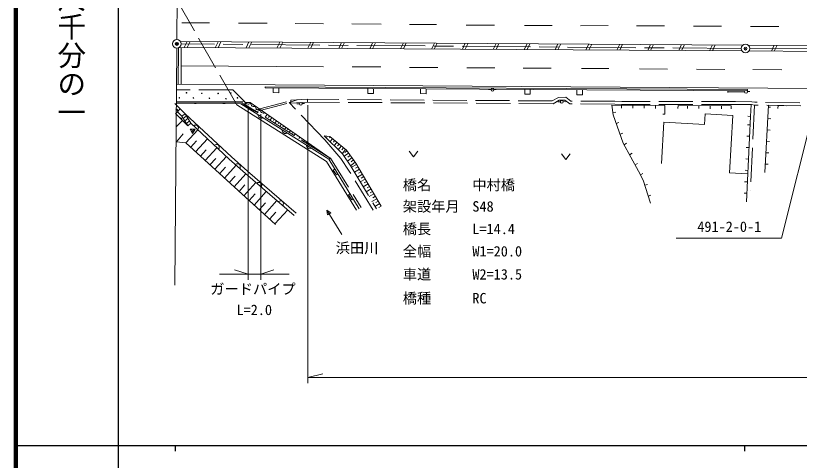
# Model space of a CAD drawing. Units: millimetres, scale not verified. Extents: x 40000 to 680007, y 20000 to 380004.
# Drawn here: x 40000 to 177622, y 202411 to 280434 of the extents above; entities that cross this region are included whole.
import ezdxf
from ezdxf.enums import TextEntityAlignment as Align

# ---------------------------------------------------------------- set-up
doc = ezdxf.new("R2010")
doc.units = ezdxf.units.MM
doc.header["$LTSCALE"] = 1000.01
doc.header["$PDMODE"] = 32
doc.header["$PDSIZE"] = 500
doc.linetypes.add('CHAIN', pattern=[18.5, 12, -1.5, 3.5, -1.5])
doc.linetypes.add('DASHED', pattern=[7.5, 6, -1.5])
for name, color, linetype, lineweight in [('M-BGD', 7, 'Continuous', 13), ('M-BMK', 2, 'CHAIN', 13), ('M-BMK-SRVR', 3, 'Continuous', 13), ('M-STR-HTXT', 7, 'Continuous', 13), ('M-TTL', 2, 'Continuous', 140), ('M-TTL-BAND', 7, 'Continuous', 25), ('名称未設定-7', 9, 'Continuous', 13)]:
    doc.layers.add(name, color=color, linetype=linetype, lineweight=lineweight)
doc.layers.add('M-OTRS', color=6, linetype='Continuous')
doc.styles.add('@ＭＳ ゴシック', font='')
doc.styles.add('ＭＳ ゴシック', font='')
doc.styles.get('@ＭＳ ゴシック').set_extended_font_data('@MS Gothic')
doc.styles.get('ＭＳ ゴシック').set_extended_font_data('MS Gothic')

# ---------------------------------------------------------------- blocks, each defined once
blk = doc.blocks.new('ﾌﾟﾛｯﾄﾏｰｸ-03')
at = {"color": 3, "linetype": 'Continuous', "lineweight": 13}
blk.add_circle((0, 0), 0.5, dxfattribs=at)
at = {"color": 3}
blk.add_point((0, 0), dxfattribs=at)
blk = doc.blocks.new('ﾌﾟﾛｯﾄﾏｰｸ-02')
at = {"color": 7, "linetype": 'Continuous', "lineweight": 13}
blk.add_circle((0, 0), 0.5, dxfattribs=at)

msp = doc.modelspace()

# ---------------------------------------------------------------- linework, layer by layer
at = {"layer": 'M-BGD', "linetype": 'DASHED'}
for p, q in [((78829, 264765), (68360, 283058)), ((78153, 267394), (68233, 267396)), ((78153, 267394), (80182, 265382)), ((165062, 267095), (165055, 266972)), ((165062, 267095), (165068, 267220)), ((88012, 265227), (89420, 265653)), ((91224, 265765), (88333, 265586)), ((134245, 265474), (91224, 265765)), ((135304, 266083), (134245, 265474)), ((136589, 266107), (135304, 266083)), ((137468, 265460), (136589, 266107)), ((95251, 255414), (80081, 264969)), ((81755, 263803), (88336, 265490)), ((81830, 263512), (88345, 265182)), ((94305, 258622), (88012, 265227)), ((91238, 265265), (88347, 265086)), ((134377, 264973), (91238, 265265)), ((135442, 265585), (134377, 264973)), ((136429, 265604), (135442, 265585)), ((137303, 264961), (136429, 265604)), ((145220, 264929), (137303, 264961)), ((145233, 265429), (137468, 265460)), ((146417, 264871), (145220, 264929)), ((146430, 265371), (145233, 265429)), ((166421, 264853), (146417, 264871)), ((166423, 265353), (146430, 265371)), ((169262, 265330), (166423, 265353)), ((169767, 264753), (169028, 249771)), ((169170, 264831), (169074, 262768)), ((169807, 265253), (169262, 265330)), ((185394, 264489), (169767, 264753)), ((185203, 264993), (169807, 265253)), ((84176, 263118), (83824, 262612)), ((84586, 262832), (84417, 262589)), ((84997, 262547), (84671, 262079)), ((85407, 262261), (85251, 262036)), ((85818, 261976), (85518, 261545)), ((86228, 261690), (86085, 261484)), ((86639, 261405), (86365, 261011)), ((87049, 261119), (86919, 260932)), ((87459, 260834), (87212, 260478)), ((87870, 260548), (87753, 260380)), ((88280, 260262), (88059, 259944)), ((88691, 259977), (88587, 259827)), ((89101, 259691), (88906, 259411)), ((89512, 259406), (89421, 259275)), ((89922, 259120), (89753, 258877)), ((90333, 258835), (90255, 258723)), ((94188, 259346), (97372, 256208)), ((90743, 258549), (90600, 258344)), ((91154, 258264), (91089, 258170)), ((91564, 257978), (91447, 257810)), ((91975, 257693), (91923, 257618)), ((92385, 257407), (92294, 257276)), ((97111, 255398), (94305, 258622)), ((92796, 257122), (92757, 257066)), ((93206, 256836), (93141, 256743)), ((93616, 256551), (93591, 256513)), ((94027, 256265), (93988, 256209)), ((94437, 255980), (94424, 255961)), ((97372, 256208), (98875, 254007)), ((94848, 255694), (94835, 255676)), ((95307, 255449), (100678, 246776)), ((98595, 253140), (97111, 255398)), ((98875, 254007), (103349, 246526)), ((102783, 246325), (98595, 253140))]:
    msp.add_line(p, q, dxfattribs=at)
at = {"layer": 'M-BGD'}
for p, q in [((74063, 279176), (69198, 279157)), ((84156, 279099), (79131, 279113)), ((94061, 279024), (89057, 279057)), ((104161, 278943), (99063, 278983)), ((113895, 278871), (109140, 278902)), ((124110, 278788), (119092, 278792)), ((134193, 278735), (129362, 278723)), ((144030, 278688), (139199, 278676)), ((153954, 278651), (149037, 278629)), ((163982, 278585), (159062, 278596)), ((174009, 278522), (169025, 278534)), ((167747, 275281), (68910, 275912)), ((70118, 275904), (69607, 274843)), ((70616, 275901), (70105, 274840)), ((75544, 275869), (75034, 274810)), ((76042, 275866), (75532, 274807)), ((80970, 275835), (80461, 274777)), ((81468, 275832), (80959, 274774)), ((86396, 275800), (85887, 274744)), ((86894, 275797), (86385, 274741)), ((91822, 275765), (91314, 274711)), ((92320, 275762), (91812, 274708)), ((97248, 275731), (96741, 274678)), ((97746, 275728), (97239, 274675)), ((102674, 275696), (102168, 274645)), ((103172, 275693), (102666, 274642)), ((108100, 275662), (107594, 274612)), ((108598, 275658), (108093, 274609)), ((113526, 275627), (113021, 274579)), ((114024, 275624), (113519, 274576)), ((118952, 275592), (118448, 274546)), ((119450, 275589), (118946, 274543)), ((124378, 275558), (123875, 274513)), ((124876, 275555), (124373, 274510)), ((129804, 275523), (129302, 274480)), ((130302, 275520), (129800, 274477)), ((135230, 275488), (134728, 274447)), ((135728, 275485), (135226, 274444)), ((140656, 275454), (140155, 274414)), ((141154, 275451), (140653, 274411)), ((146082, 275419), (145582, 274381)), ((146580, 275416), (146080, 274378)), ((151508, 275385), (151009, 274348)), ((152006, 275381), (151507, 274345)), ((156934, 275350), (156435, 274315)), ((157432, 275347), (156934, 274312)), ((162360, 275315), (161862, 274282)), ((162858, 275312), (162360, 274279)), ((222192, 274934), (168601, 275276)), ((173212, 275246), (172716, 274216)), ((68292, 274731), (67953, 233156)), ((68546, 268404), (68589, 274724)), ((68589, 274724), (68589, 274786)), ((68707, 274848), (167542, 274248)), ((69046, 268401), (69089, 274712)), ((69089, 274712), (69090, 274846)), ((168784, 274240), (214327, 273964)), ((173710, 275243), (173214, 274213)), ((69068, 271636), (94079, 271468)), ((99085, 271466), (104118, 271442)), ((109154, 271359), (114115, 271347)), ((119208, 271303), (124168, 271291)), ((129152, 271250), (134054, 271207)), ((144184, 271141), (139394, 271180)), ((154448, 271070), (149575, 271117)), ((164525, 271010), (159565, 271049)), ((174550, 270941), (169450, 270997)), ((68241, 268406), (214568, 267437)), ((83821, 267976), (83820, 267776)), ((168497, 267252), (83820, 267776)), ((168498, 267452), (83821, 267976)), ((85220, 266931), (85225, 267768)), ((86209, 266925), (86214, 267762)), ((101853, 266807), (101859, 267665)), ((102842, 266801), (102848, 267659)), ((111080, 266753), (111085, 267608)), ((112069, 266747), (112075, 267602)), ((123488, 267443), (123043, 267456)), ((123984, 267483), (124392, 267476)), ((129388, 266640), (129393, 267494)), ((130377, 266634), (130382, 267488)), ((138544, 266559), (138549, 267438)), ((139533, 266552), (139538, 267432)), ((168008, 267079), (165062, 267095)), ((168008, 267084), (167564, 267097)), ((168497, 267252), (168498, 267452)), ((168504, 267124), (168912, 267117)), ((86209, 266925), (85220, 266931)), ((91224, 265765), (91238, 265265)), ((102842, 266801), (101853, 266807)), ((112069, 266747), (111080, 266753)), ((130377, 266634), (129388, 266640)), ((139533, 266552), (138544, 266559)), ((68211, 264781), (67973, 265034)), ((68884, 264068), (68211, 264781)), ((68213, 265033), (80487, 264967)), ((68215, 265215), (79897, 265154)), ((68216, 265417), (80182, 265382)), ((94573, 254848), (78829, 264765)), ((79515, 264971), (94967, 255238)), ((79942, 264966), (81568, 263815)), ((80182, 265382), (80487, 264967)), ((81170, 265208), (80335, 265175)), ((95251, 255414), (81170, 265208)), ((88333, 265586), (88347, 265086)), ((89828, 264968), (89384, 264981)), ((90324, 265008), (90732, 265001)), ((135643, 265310), (135199, 265323)), ((136139, 265350), (136547, 265343)), ((144716, 264738), (154027, 264655)), ((146371, 264724), (146367, 264224)), ((148371, 264706), (148367, 264206)), ((150371, 264688), (150367, 264188)), ((152371, 264670), (152367, 264170)), ((154027, 264655), (153981, 263162)), ((156319, 264661), (156315, 264161)), ((156319, 264661), (165638, 264587)), ((157979, 264648), (157975, 264148)), ((159978, 264632), (159975, 264132)), ((161978, 264616), (161974, 264116)), ((163978, 264601), (163974, 264101)), ((165638, 264587), (165634, 264087)), ((172237, 264723), (171541, 252918)), ((172217, 264378), (172572, 264357)), ((175370, 264632), (172237, 264723)), ((173891, 264675), (173876, 264176)), ((68094, 263233), (68200, 263345)), ((68198, 263130), (68094, 263233)), ((68150, 264040), (68205, 263989)), ((70237, 261108), (68198, 263130)), ((68200, 263345), (68884, 264068)), ((68205, 263989), (68526, 263689)), ((69205, 262781), (68411, 263568)), ((69752, 263220), (69205, 262781)), ((70784, 261547), (69752, 263220)), ((81755, 263803), (81831, 263512)), ((144878, 263446), (145374, 263508)), ((153981, 263162), (153650, 263172)), ((161081, 263221), (160974, 261355)), ((165941, 262942), (161081, 263221)), ((165941, 262942), (165363, 252870)), ((68180, 260912), (69311, 262026)), ((70237, 261108), (69205, 262781)), ((69991, 262833), (69443, 262395)), ((70255, 262404), (69708, 261966)), ((70519, 261976), (69972, 261537)), ((70784, 261547), (70237, 261108)), ((77514, 255238), (70784, 261547)), ((145467, 261543), (145938, 261711)), ((153846, 261764), (153429, 254500)), ((160974, 261355), (153846, 261764)), ((169074, 262768), (168335, 247786)), ((169074, 262768), (168575, 262793)), ((172099, 262382), (172598, 262352)), ((69873, 258102), (72018, 260390)), ((169000, 261270), (168501, 261295)), ((171981, 260385), (172480, 260356)), ((68226, 258308), (69416, 259725)), ((71586, 256546), (73670, 258840)), ((95148, 259232), (94188, 259346)), ((94188, 259346), (94188, 259345)), ((94684, 259287), (94661, 259094)), ((95244, 259153), (95109, 258988)), ((98080, 256823), (95148, 259232)), ((95630, 258836), (95216, 258331)), ((146141, 259660), (146611, 259828)), ((168902, 259273), (168402, 259297)), ((68159, 258390), (68226, 258308)), ((68226, 258308), (69874, 258102)), ((69874, 258102), (85629, 243791)), ((70726, 257328), (71774, 258481)), ((96017, 258518), (95795, 258249)), ((96403, 258201), (95932, 257627)), ((96789, 257884), (96539, 257579)), ((97176, 257566), (96647, 256922)), ((146860, 257797), (147299, 258036)), ((171864, 258389), (172363, 258359)), ((72437, 255774), (73473, 256914)), ((73287, 255002), (75346, 257269)), ((97562, 257249), (97283, 256909)), ((97949, 256932), (97362, 256217)), ((98451, 256320), (97682, 255754)), ((98154, 256723), (97777, 256445)), ((99743, 254564), (98080, 256823)), ((109119, 256672), (109869, 255672)), ((109869, 255672), (110619, 256672)), ((135861, 256175), (136611, 255175)), ((136611, 255175), (137361, 256175)), ((147817, 256041), (148256, 256280)), ((168803, 257275), (168304, 257300)), ((171746, 256392), (172245, 256363)), ((74127, 254238), (75151, 255365)), ((74968, 253475), (77003, 255716)), ((80348, 252725), (77514, 255238)), ((80703, 253132), (77878, 255637)), ((94573, 254848), (99879, 246281)), ((95307, 255449), (94967, 255238)), ((100337, 246565), (94967, 255238)), ((99043, 255514), (98246, 254928)), ((98747, 255917), (98355, 255629)), ((99636, 254709), (98810, 254102)), ((99340, 255112), (98934, 254813)), ((168705, 255277), (168205, 255302)), ((75810, 252710), (76826, 253828)), ((76653, 251944), (78694, 254191)), ((95786, 253346), (96041, 253504)), ((96323, 252478), (95786, 253346)), ((99869, 254349), (98983, 253827)), ((100377, 253487), (99496, 252968)), ((100123, 253918), (99681, 253658)), ((104208, 246986), (99743, 254564)), ((148774, 254285), (149213, 254524)), ((168606, 253280), (168107, 253304)), ((171628, 254396), (172127, 254366)), ((77504, 251172), (78529, 252300)), ((78354, 250399), (80415, 252667)), ((88879, 245398), (80348, 252725)), ((89231, 245807), (80703, 253132)), ((96578, 252636), (96323, 252478)), ((100885, 252626), (100009, 252110)), ((100631, 253056), (100192, 252798)), ((101138, 252195), (100702, 251938)), ((149711, 252518), (150158, 252742)), ((168577, 252685), (165363, 252870)), ((79223, 249610), (80264, 250756)), ((80092, 248821), (82196, 251137)), ((101392, 251764), (100523, 251252)), ((101900, 250903), (101036, 250394)), ((101646, 251333), (101213, 251078)), ((150477, 250677), (150953, 250829)), ((168507, 251282), (168008, 251307)), ((80979, 248015), (82042, 249186)), ((81866, 247209), (84015, 249575)), ((98471, 249009), (98726, 249167)), ((102407, 250041), (101549, 249535)), ((102154, 250472), (101723, 250218)), ((102915, 249179), (102063, 248677)), ((102661, 249610), (102234, 249358)), ((168409, 249285), (167910, 249309)), ((83678, 245563), (85873, 247979)), ((99008, 248142), (98471, 249009)), ((99263, 248300), (99008, 248142)), ((103423, 248318), (102576, 247819)), ((103169, 248749), (102744, 248498)), ((103677, 247887), (103255, 247638)), ((151086, 248772), (151562, 248924)), ((82772, 246386), (83858, 247582)), ((85529, 243882), (87770, 246350)), ((103930, 247456), (103089, 246961)), ((104184, 247025), (103765, 246778)), ((84603, 244723), (85712, 245944)), ((97295, 242044), (94663, 246295)), ((94663, 246295), (94739, 245460)), ((95376, 245855), (94663, 246295)), ((94739, 245460), (95376, 245855))]:
    msp.add_line(p, q, dxfattribs=at)
for points in [[(144716, 264738), (144928, 263048), (146708, 258075), (149404, 253129), (150199, 251546), (151483, 247531)], [(77878, 255637), (69752, 263220), (68884, 264068)], [(180151, 263960), (174485, 241414), (156017, 241414)]]:
    msp.add_lwpolyline(points, dxfattribs=at)
at = {"layer": 'M-BGD', "linetype": 'DASHED'}
msp.add_lwpolyline([(169767, 264753), (169225, 264830), (166421, 264853)], dxfattribs=at)
at = {"layer": 'M-BGD'}
msp.add_lwpolyline([(71075, 259776), (71508, 260526), (70642, 260526)], close=True, dxfattribs=at)
for centre in [(123738, 267438), (168258, 267079), (90078, 264963), (135893, 265305)]:
    msp.add_circle(centre, 250, dxfattribs=at)
for centre, radius, start, end in [((71556, 265198), 150, 179.6998, 359.6998), ((76556, 265171), 150, 179.6998, 359.6998), ((80348, 264678), 75, 360, 180), ((80348, 264678), 75, 180, 360), ((80843, 265535), 623, 215.27271, 317.68812), ((81866, 265048), 566, 173.21684, 297.13855), ((82687, 264478), 566, 173.21684, 297.13855), ((68171, 263687), 354, 84.51223, 93.46524), ((68171, 263687), 354, 0.32167, 84.51223), ((81161, 264103), 75, 360, 180), ((81161, 264103), 75, 180, 360), ((83152, 262995), 567, 175.86612, 299.72115), ((83507, 263907), 566, 173.21684, 297.13855), ((68950, 262266), 235, 336.08557, 114.39734), ((71594, 260743), 500, 320.51095, 133.19049), ((87383, 260330), 567, 175.86612, 299.72115), ((75256, 257338), 500, 317.0749, 135.43465), ((91614, 257665), 567, 175.86612, 299.72115), ((78948, 253966), 500, 318.43562, 138.43562), ((82721, 250686), 500, 319.33799, 139.33799), ((86514, 247428), 500, 319.33799, 139.33799)]:
    msp.add_arc(centre, radius, start, end, dxfattribs=at)
msp.add_point((71075, 260276), dxfattribs=at)
at = {"layer": 'M-BMK'}
msp.add_line((167415, 274668), (69049, 275471), dxfattribs=at)
at = {"layer": 'M-OTRS'}
msp.add_point((68299, 275477), dxfattribs=at)
at = {"layer": 'M-STR-HTXT'}
for p, q in [((68788, 335438), (68305, 276227)), ((80816, 264630), (80816, 234089)), ((91282, 264757), (91282, 215954)), ((83028, 263141), (83028, 234089)), ((80816, 235089), (78455, 235847)), ((83028, 235089), (85326, 235847)), ((75816, 235089), (88028, 235089)), ((91282, 216954), (93963, 217595)), ((91282, 216954), (319701, 216954))]:
    msp.add_line(p, q, dxfattribs=at)
at = {"layer": 'M-TTL'}
msp.add_line((40000, 380004), (40000, 20000), dxfattribs=at)
at = {"layer": 'M-TTL-BAND'}
for p, q in [((58001, 370004), (58001, 20000)), ((40000, 205002), (579006, 205002)), ((68001, 205002), (68001, 204002)), ((168002, 205002), (168002, 204002))]:
    msp.add_line(p, q, dxfattribs=at)
at = {"layer": '名称未設定-7', "color": 2, "linetype": 'CHAIN'}
msp.add_line((168915, 274659), (267415, 274172), dxfattribs=at)

# ---------------------------------------------------------------- block references
at = {"layer": 'M-BGD', "xscale": 100.001, "yscale": 100.001}
for p in [(68738, 266021), (69999, 266908), (71221, 266001), (72679, 266809), (74019, 265942), (75557, 266790), (76916, 265863), (77784, 266869), (78946, 266021)]:
    msp.add_blockref('ﾌﾟﾛｯﾄﾏｰｸ-02', p, dxfattribs=at)
at = {"layer": 'M-BMK-SRVR', "xscale": 1500.016, "yscale": 1500.016}
for p in [(68299, 275477), (168165, 274662)]:
    msp.add_blockref('ﾌﾟﾛｯﾄﾏｰｸ-03', p, dxfattribs=at)

# ---------------------------------------------------------------- texts
at = {"layer": 'M-BGD', "style": 'ＭＳ ゴシック'}
for s, p in [('橋名', (110479, 249270)), ('浜田川', (99960, 238218))]:
    msp.add_text(s, height=1833, dxfattribs=at).set_placement(p, align=Align.BOTTOM_CENTER)
for s, p in [('中村橋', (120202, 249270)), ('架設年月', (107979, 245496)), ('S48', (120202, 245496)), ('橋長', (107979, 241555)), ('L=14.4', (120202, 241555)), ('全幅', (107979, 237630)), ('W1=20.0', (120202, 237630)), ('車道', (107979, 233587)), ('W2=13.5', (120202, 233587)), ('橋種', (107979, 229394)), ('RC', (120202, 229394))]:
    msp.add_text(s, height=1833, dxfattribs=at).set_placement(p, align=Align.BOTTOM_LEFT)
at = {"layer": 'M-BMK-SRVR', "style": 'ＭＳ ゴシック'}
msp.add_text('491-2-0-1', height=1833, dxfattribs=at).set_placement((165315, 241940), align=Align.BOTTOM_CENTER)
at = {"layer": 'M-STR-HTXT', "style": 'ＭＳ ゴシック'}
msp.add_text('ガードパイプ', height=1833, dxfattribs=at).set_placement((81676, 231007), align=Align.BOTTOM_CENTER)
msp.add_text('L=2.0', height=1833, dxfattribs=at).set_placement((78783, 227348), align=Align.BOTTOM_LEFT)
at = {"layer": 'M-TTL-BAND', "style": '@ＭＳ ゴシック'}
msp.add_text('縮尺千分の一', height=3666, rotation=270, dxfattribs=at).set_placement((49778, 261033), align=Align.MIDDLE_RIGHT)

doc.saveas('drawing.dxf')
